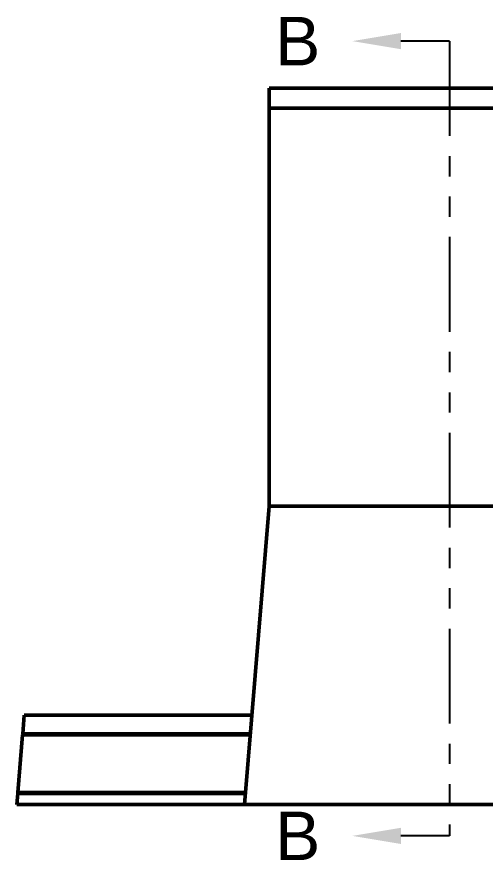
# Model space of a CAD drawing. Header units: inches. Extents: x 0.5 to 16.8, y 0.4 to 9.6.
# Drawn here: x 8.288 to 10.607, y 5.459 to 9.63 of the extents above; entities that cross this region are included whole.
import ezdxf

# ---------------------------------------------------------------- set-up
doc = ezdxf.new("R2010")
doc.units = ezdxf.units.IN
doc.header["$LTSCALE"] = 0.75
doc.header["$MEASUREMENT"] = 0
doc.linetypes.add('PHANTOM2', pattern=[1.25, 0.625, -0.125, 0.125, -0.125, 0.125, -0.125])
doc.layers.add('Annotations', color=7, linetype='Continuous', lineweight=25)
doc.layers.add('Visible', color=7, linetype='Continuous', lineweight=50)
doc.styles.get("Standard").update_dxf_attribs({"font": 'arial.ttf'})

msp = doc.modelspace()

# ---------------------------------------------------------------- linework, layer by layer
at = {"layer": 'Annotations'}
for p, q in [((10.4292, 9.5096), (10.1892, 9.5096)), ((10.4292, 5.5788), (10.1892, 5.5788))]:
    msp.add_line(p, q, dxfattribs=at)
at = {"layer": 'Annotations', "linetype": 'PHANTOM2', "lineweight": 25}
msp.add_line((10.4292, 9.5096), (10.4292, 5.5788), dxfattribs=at)
at = {"layer": 'Annotations'}
for points in [[(10.1892, 9.4696), (9.9492, 9.5096), (10.1892, 9.5496)], [(10.1892, 5.5388), (9.9492, 5.5788), (10.1892, 5.6188)]]:
    msp.add_solid(points, dxfattribs=at)
at = {"layer": 'Visible', "extrusion": (0, 1, 0)}
for p, q in [((9.5376, 9.1785, 0.6152), (9.5376, 9.2769, 0.6152)), ((9.7837, 9.2769, 0.8612), (11.014, 9.2769, 0.8612)), ((9.5376, 9.1785, 0.6152), (9.5376, 7.21, 0.6152)), ((11.014, 9.1785, 0.8612), (9.7837, 9.1785, 0.8612)), ((11.014, 9.1785, 0.8612), (9.7837, 9.1785, 0.8612)), ((9.5376, 7.21, 0.616), (9.4146, 5.7336, 0.739)), ((11.0149, 7.21, 0.8612), (9.7829, 7.21, 0.8612)), ((11.014, 7.21, 0.8612), (9.7837, 7.21, 0.8612)), ((8.3246, 6.1765, 0.6299), (8.3168, 6.083, 0.6299)), ((9.4515, 6.1765, 0.6299), (8.3246, 6.1765, 0.6299)), ((8.2926, 5.7927, 0.6299), (8.3164, 6.0781, 0.6299)), ((9.4433, 6.0781, 0.6299), (8.3164, 6.0781, 0.6299)), ((9.4437, 6.083, 0.6299), (8.3168, 6.083, 0.6299)), ((8.2922, 5.7878, 0.6299), (8.2876, 5.7336, 0.6299)), ((9.4191, 5.7878, 0.6299), (8.2922, 5.7878, 0.6299)), ((9.4195, 5.7927, 0.6299), (8.2926, 5.7927, 0.6299)), ((9.4146, 5.7336, 0.6299), (8.2876, 5.7336, 0.6299)), ((11.1379, 5.7336, 0.9843), (9.6598, 5.7336, 0.9843))]:
    msp.add_line(p, q, dxfattribs=at)
for centre in [(-9.7837, 0.6152, 9.2769), (-9.7837, 0.6152, 9.1785)]:
    msp.add_arc(centre, 0.2461, 0, 90, dxfattribs=at)
at = {"layer": 'Visible', "extrusion": (0, -1, 0)}
msp.add_arc((9.7837, 0.6152, -9.1785), 0.2461, 90, 180, dxfattribs=at)
msp.add_ellipse((9.7846, 7.21, 0.6143), major_axis=(-0.1752, 0, 0.1752), ratio=0.993127, start_param=-0.78195, end_param=0.78195, dxfattribs=at)
at = {"layer": 'Visible', "extrusion": (-0.996546, 0.083045, 2.95295e-13)}
for centre, major_axis, start_param, end_param in [((8.3127, 6.0338, 0.5906), (0.0041, 0.0492), 0, 0.451027), ((8.2963, 5.837, 0.5906), (-0.0041, -0.0492), -0.451027, 0)]:
    msp.add_ellipse(centre, major_axis=major_axis, ratio=0.996546, start_param=start_param, end_param=end_param, dxfattribs=at)
at = {"layer": 'Visible', "extrusion": (0, 1, 0)}
msp.add_ellipse((9.6615, 5.7336, 0.7373), major_axis=(-0.1752, 0, 0.1752), ratio=0.993127, start_param=5.501235, end_param=7.065135, dxfattribs=at)

# ---------------------------------------------------------------- texts
at = {"layer": 'Annotations', "char_height": 0.24, "attachment_point": 5}
for insert in [(9.6786, 9.5096), (9.6786, 5.5788)]:
    msp.add_mtext('B', dxfattribs=dict(at, insert=insert))

doc.saveas('drawing.dxf')
